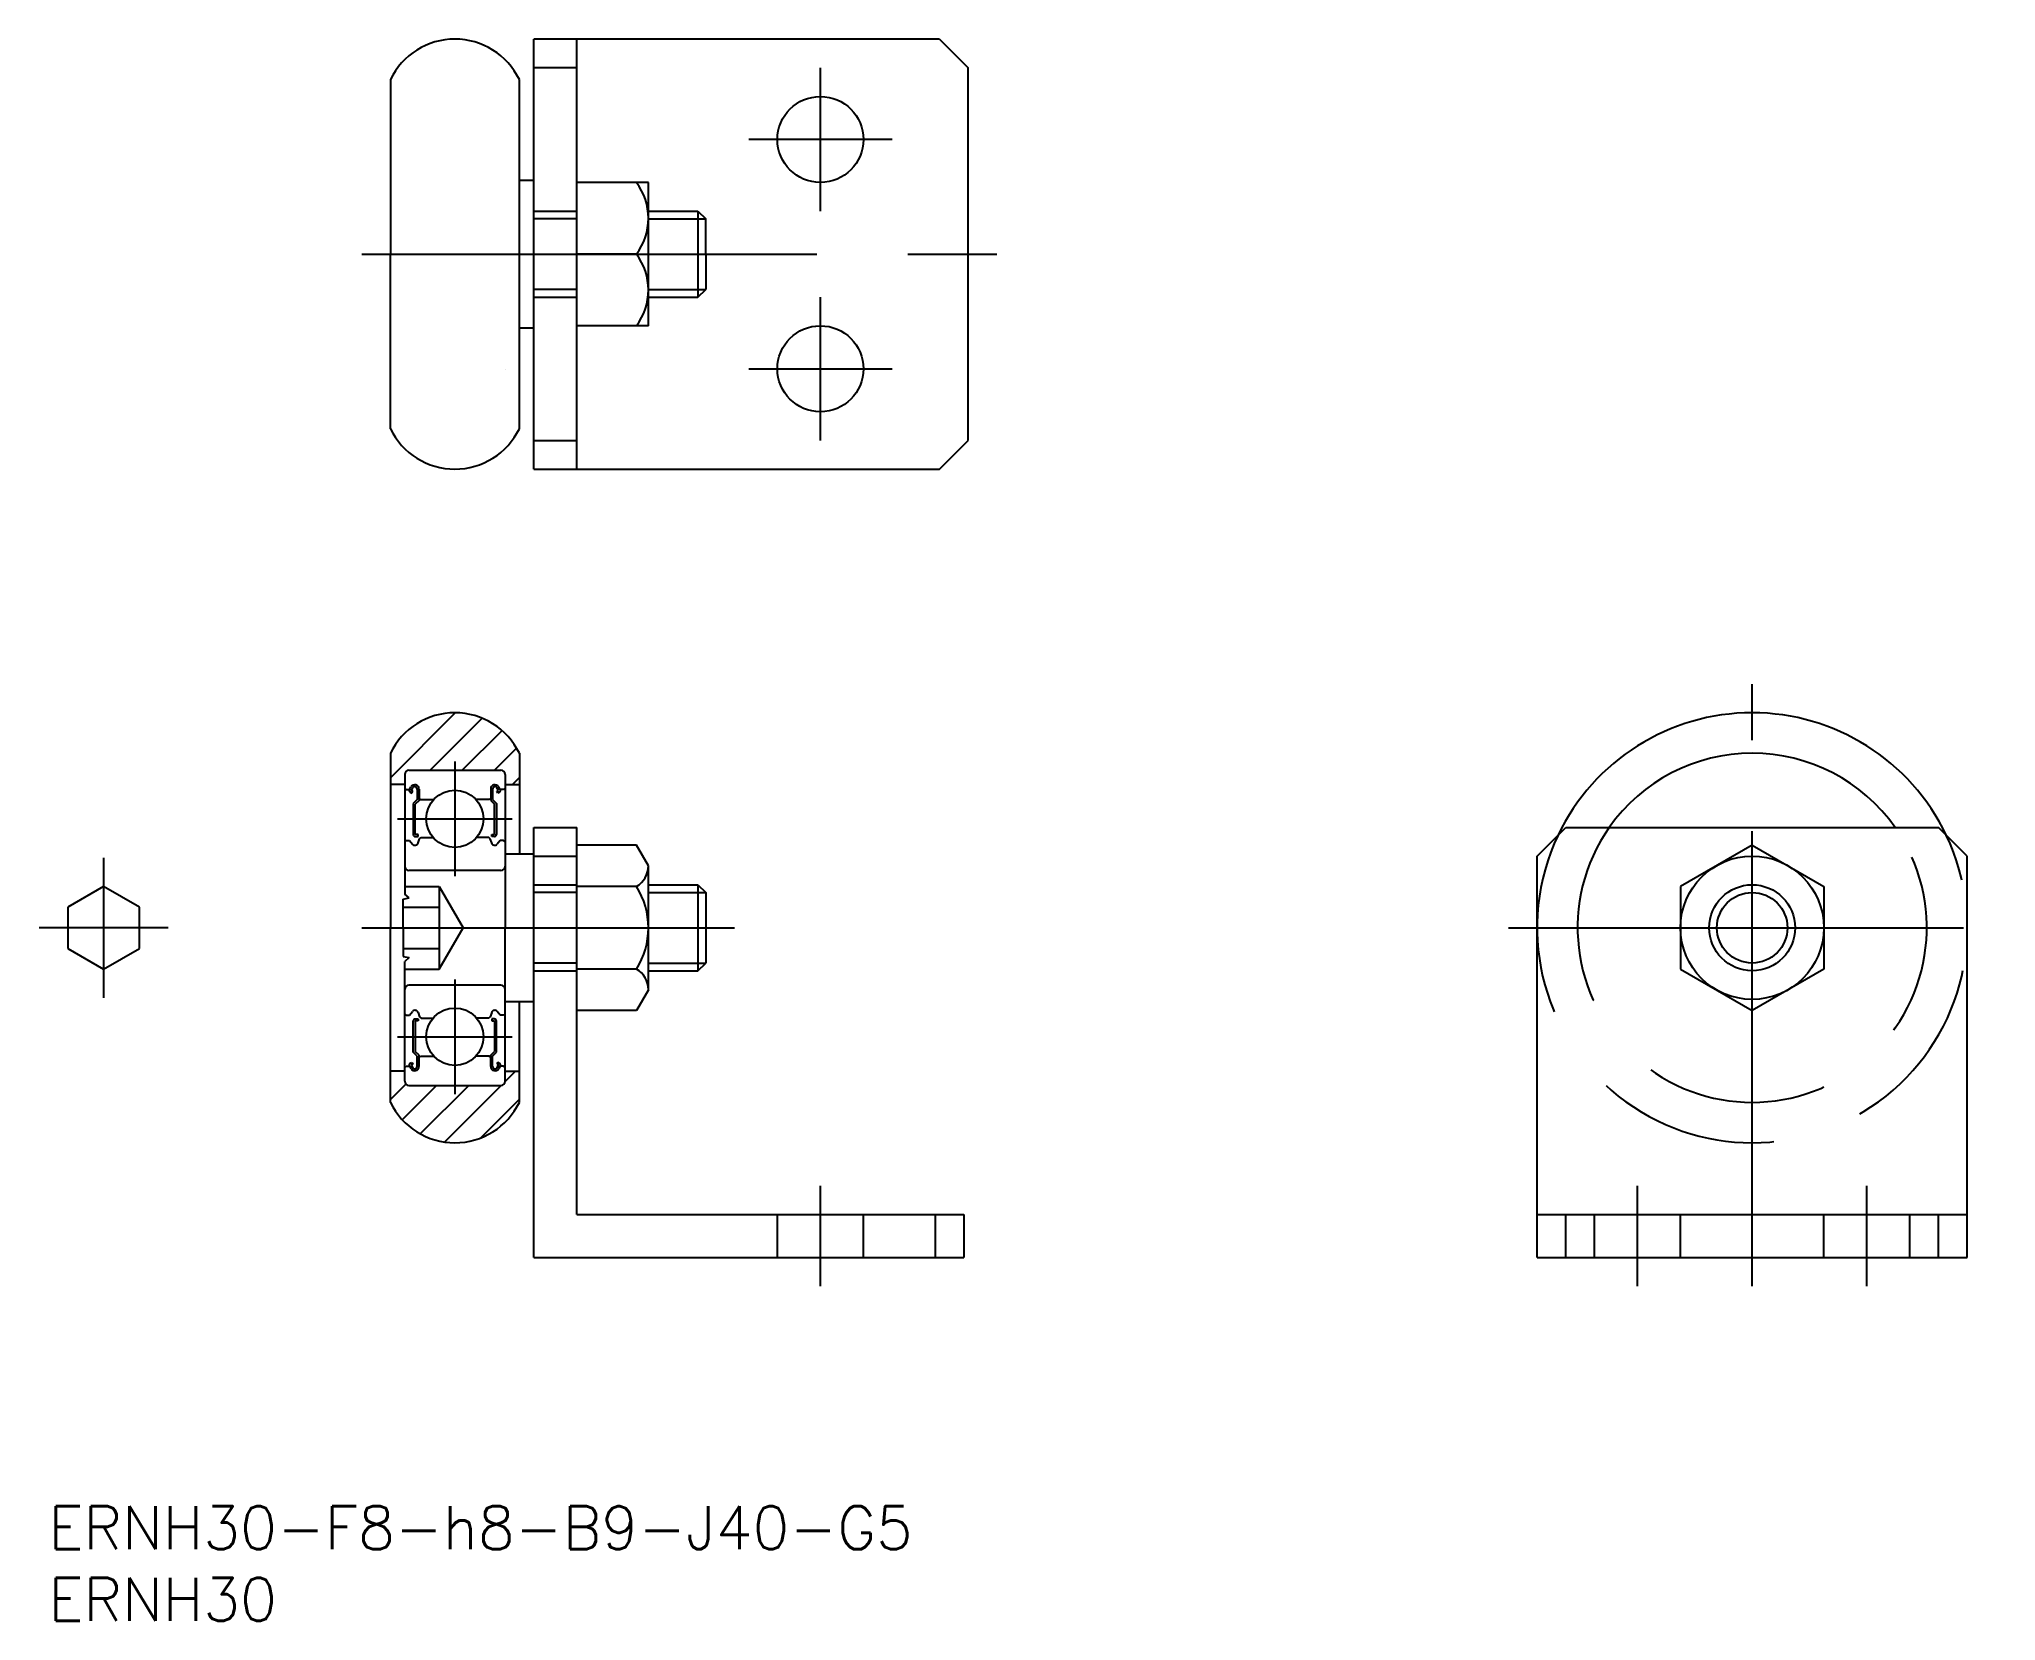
# Model space of a CAD drawing. Extents: x -24 to 112, y -48 to 62.
import ezdxf

# ---------------------------------------------------------------- set-up
doc = ezdxf.new("R2010")
doc.units = 0
doc.linetypes.add('CENTER', pattern=[50.8, 31.75, -6.35, 6.35, -6.35])
doc.linetypes.add('DASHED', pattern=[19.05, 12.7, -6.35])
doc.layers.get('0').update_dxf_attribs({"linetype": 'CONTINUOUS'})
doc.layers.add('CENTER', color=1, linetype='CONTINUOUS')
doc.styles.get("Standard").update_dxf_attribs({"font": 'txt.shx', "height": 3, "bigfont": 'bigfont.shx'})

msp = doc.modelspace()

# ---------------------------------------------------------------- linework, layer by layer
at = {"color": 7, "linetype": 'CONTINUOUS'}
for p, q in [((38.3, 62), (10, 62)), ((10, 32), (10, 62)), ((13, 32), (13, 62)), ((38.3, 62), (40.3, 60)), ((0, 59.18), (0, 47)), ((9, 34.82), (9, 59.18)), ((13, 60), (10, 60)), ((40.3, 34), (40.3, 60)), ((9, 52.15), (10, 52.15)), ((13, 42), (13, 52)), ((18, 52), (13, 52)), ((18, 42), (18, 52)), ((18, 50), (21.46, 50)), ((21.46, 50), (21.46, 44)), ((21.46, 50), (22, 49.46)), ((22, 47), (22, 49.46)), ((0, 34.82), (0, 47)), ((17.17, 47), (13, 47)), ((22, 47), (22, 44.54)), ((18, 44), (21.4, 44)), ((18, 44), (21.46, 44)), ((21.46, 44), (22, 44.54)), ((9, 41.85), (10, 41.85)), ((18, 42), (13, 42)), ((8, 38.97), (8, 38.98)), ((10, 34), (13, 34)), ((38.3, 32), (40.3, 34)), ((10, 32), (10.3, 32)), ((10.3, 32), (38.3, 32)), ((0, 12.18), (0, 0)), ((1.3, 11), (7.7, 11)), ((9, 12.18), (9, 5.15)), ((1, 10), (0, 10)), ((1, 10.7), (1, 2.35)), ((1, 9.75), (1.1, 9.65)), ((1.1, 9.65), (1.33, 9.65)), ((1.33, 9.65), (1.44, 9.83)), ((1.45, 9.58), (1.56, 9.77)), ((1.56, 9.52), (1.45, 9.58)), ((1.87, 9.68), (1.87, 8.95)), ((2, 9.68), (2, 8.89)), ((7, 9.68), (7, 8.89)), ((7.13, 9.68), (7.13, 8.95)), ((7.55, 9.58), (7.44, 9.77)), ((7.44, 9.52), (7.55, 9.58)), ((7.67, 9.65), (7.56, 9.83)), ((7.9, 9.65), (7.67, 9.65)), ((8, 9.75), (7.9, 9.65)), ((8, 10.7), (8, 0)), ((8, 10), (9, 10)), ((1.38, 9.47), (1.5, 9.4)), ((1.5, 9.4), (1.56, 9.52)), ((1.87, 8.95), (1.6, 8.68)), ((1.6, 8.68), (1.6, 6.5)), ((2, 8.89), (1.73, 8.63)), ((1.73, 6.5), (1.73, 8.63)), ((2, 9.05), (2.1, 8.95)), ((2.1, 8.95), (3.02, 8.95)), ((6.9, 8.95), (5.98, 8.95)), ((7, 9.05), (6.9, 8.95)), ((7, 8.89), (7.27, 8.63)), ((7.13, 8.95), (7.4, 8.68)), ((7.27, 6.5), (7.27, 8.63)), ((7.4, 8.68), (7.4, 6.5)), ((7.5, 9.4), (7.44, 9.52)), ((7.62, 9.47), (7.5, 9.4)), ((10, -23), (10, 7)), ((10, 7), (13, 7)), ((13, -20), (13, 7)), ((80, 5), (82, 7)), ((82, 7), (108, 7)), ((110, 5), (108, 7)), ((1, 6), (1.1, 6.1)), ((1.1, 6.1), (1.33, 6.1)), ((1.33, 6.1), (1.55, 5.84)), ((1.93, 6.5), (1.73, 6.5)), ((1.73, 6.36), (1.93, 6.36)), ((1.93, 6.36), (1.93, 6.5)), ((1.93, 5.92), (2.04, 6.21)), ((2.04, 6.21), (2.14, 6.3)), ((2.14, 6.3), (2.98, 6.3)), ((6.86, 6.3), (6.02, 6.3)), ((6.96, 6.21), (6.86, 6.3)), ((7.07, 5.92), (6.96, 6.21)), ((7.07, 6.5), (7.27, 6.5)), ((7.07, 6.36), (7.07, 6.5)), ((7.27, 6.36), (7.07, 6.36)), ((7.67, 6.1), (7.45, 5.84)), ((7.9, 6.1), (7.67, 6.1)), ((8, 6), (7.9, 6.1)), ((17.17, 5.77), (13, 5.77)), ((18, 4.33), (17.17, 5.77)), ((95, 5.77), (90, 2.89)), ((95, 5.77), (100, 2.89)), ((8, 5.15), (10, 5.15)), ((10, 5), (13, 5)), ((18, -4.33), (18, 4.33)), ((80, -23), (80, 5)), ((110, -23), (110, 5)), ((-20, 2.89), (-22.5, 1.44)), ((-17.5, 1.44), (-20, 2.89)), ((7.7, 4), (1.3, 4)), ((17.17, 2.89), (13, 2.89)), ((18, 3), (21.46, 3)), ((21.46, 3), (21.46, -3)), ((21.46, 3), (22, 2.46)), ((90, 2.89), (90, -2.89)), ((100, 2.89), (100, -2.89)), ((-22.5, 1.44), (-22.5, -1.44)), ((-17.5, -1.44), (-17.5, 1.44)), ((0.9, 2), (1.31, 2.08)), ((0.9, 0), (0.9, 2)), ((1.31, 2.08), (1, 2.35)), ((22, 2.46), (22, -2.46)), ((0, -12.18), (0, 0)), ((0.9, 0), (0.9, -2)), ((8, -10.7), (8, 0)), ((-22.5, -1.44), (-20, -2.89)), ((-20, -2.89), (-17.5, -1.44)), ((0.9, -2), (1.31, -2.08)), ((1.31, -2.08), (1, -2.35)), ((1, -10.7), (1, -2.35)), ((21.46, -3), (22, -2.46)), ((7.7, -4), (1.3, -4)), ((17.17, -2.89), (13, -2.89)), ((18, -3), (21.46, -3)), ((18, -3), (21.4, -3)), ((90, -2.89), (95, -5.77)), ((100, -2.89), (95, -5.77)), ((8, -5.15), (10, -5.15)), ((8, -5.35), (8, -5.35)), ((9, -12.18), (9, -5.15)), ((18, -4.33), (17.17, -5.77)), ((1, -6), (1.1, -6.1)), ((1.1, -6.1), (1.33, -6.1)), ((1.33, -6.1), (1.55, -5.84)), ((1.6, -8.68), (1.6, -6.5)), ((1.73, -6.36), (1.93, -6.36)), ((1.73, -6.5), (1.73, -8.63)), ((1.93, -6.5), (1.73, -6.5)), ((1.93, -5.92), (2.04, -6.21)), ((1.93, -6.36), (1.93, -6.5)), ((2.04, -6.21), (2.14, -6.3)), ((2.14, -6.3), (2.98, -6.3)), ((6.86, -6.3), (6.02, -6.3)), ((6.96, -6.21), (6.86, -6.3)), ((7.07, -5.92), (6.96, -6.21)), ((7.27, -6.36), (7.07, -6.36)), ((7.07, -6.36), (7.07, -6.5)), ((7.07, -6.5), (7.27, -6.5)), ((7.27, -6.5), (7.27, -8.63)), ((7.4, -8.68), (7.4, -6.5)), ((7.67, -6.1), (7.45, -5.84)), ((7.9, -6.1), (7.67, -6.1)), ((8, -6), (7.9, -6.1)), ((17.17, -5.77), (13, -5.77)), ((8, -8.03), (8, -8.02)), ((1.38, -9.47), (1.5, -9.4)), ((1.56, -9.52), (1.45, -9.58)), ((1.5, -9.4), (1.56, -9.52)), ((1.87, -8.95), (1.6, -8.68)), ((2, -8.89), (1.73, -8.63)), ((1.87, -9.68), (1.87, -8.95)), ((2, -9.68), (2, -8.89)), ((2, -9.05), (2.1, -8.95)), ((2.1, -8.95), (3.02, -8.95)), ((6.9, -8.95), (5.98, -8.95)), ((7, -9.05), (6.9, -8.95)), ((7, -8.89), (7.27, -8.63)), ((7, -9.68), (7, -8.89)), ((7.13, -8.95), (7.4, -8.68)), ((7.13, -9.68), (7.13, -8.95)), ((7.5, -9.4), (7.44, -9.52)), ((7.44, -9.52), (7.55, -9.58)), ((7.62, -9.47), (7.5, -9.4)), ((1, -10), (0, -10)), ((1, -9.75), (1.1, -9.65)), ((1.1, -9.65), (1.33, -9.65)), ((1.33, -9.65), (1.44, -9.83)), ((1.45, -9.58), (1.56, -9.77)), ((7.55, -9.58), (7.44, -9.77)), ((7.67, -9.65), (7.56, -9.83)), ((7.9, -9.65), (7.67, -9.65)), ((8, -9.75), (7.9, -9.65)), ((8, -10.72), (8.72, -10)), ((8, -10), (9, -10)), ((1.3, -11), (7.7, -11)), ((13, -20), (40, -20)), ((38, -20), (38, -23)), ((40, -20), (40, -23)), ((80, -20), (110, -20)), ((82, -23), (82, -20)), ((108, -23), (108, -20)), ((10, -23), (40, -23)), ((80, -23), (110, -23))]:
    msp.add_line(p, q, dxfattribs=at)
at = {"color": 3, "linetype": 'DASHED'}
for p, q in [((10, 50), (13, 50)), ((13, 49.46), (10, 49.46)), ((13, 44.54), (10, 44.54)), ((10, 44), (13, 44)), ((1, 2.89), (3.4, 2.89)), ((3.4, 2.89), (3.4, -2.89)), ((3.4, 2.89), (5.07, 0)), ((10, 3), (13, 3)), ((0.9, 1.44), (3.4, 1.44)), ((13, 2.46), (10, 2.46)), ((3.4, -2.89), (5.07, 0)), ((0.9, -1.44), (3.4, -1.44)), ((13, -2.46), (10, -2.46)), ((1, -2.89), (3.4, -2.89)), ((10, -3), (13, -3)), ((27, -23), (27, -20)), ((33, -23), (33, -20)), ((84, -23), (84, -20)), ((90, -23), (90, -20)), ((100, -23), (100, -20)), ((106, -23), (106, -20))]:
    msp.add_line(p, q, dxfattribs=at)
at = {"color": 3, "linetype": 'CONTINUOUS'}
for p, q in [((18, 49.46), (22, 49.46)), ((18, 44.54), (22, 44.54)), ((0, 10.47), (4.53, 15)), ((2.78, 11), (6.4, 14.62)), ((5.02, 11), (7.79, 13.77)), ((7.27, 11), (8.81, 12.54)), ((8.51, 10), (9, 10.49)), ((18, 2.46), (22, 2.46)), ((18, -2.46), (22, -2.46)), ((0, -11.98), (1.08, -10.9)), ((0.83, -13.4), (3.23, -11)), ((2.09, -14.38), (5.47, -11)), ((3.77, -14.95), (7.72, -11)), ((6.3, -14.67), (9, -11.96))]:
    msp.add_line(p, q, dxfattribs=at)
at = {"color": 7, "linetype": 'CONTINUOUS'}
for centre, radius in [((30, 55), 3), ((30, 39), 3), ((4.5, 7.6), 2), ((95, 0), 5), ((95, 0), 3), ((95, 0), 2.46), ((4.5, -7.6), 2)]:
    msp.add_circle(centre, radius, dxfattribs=at)
for centre, radius, start, end in [((4.5, 57), 5, 25.8419, 154.1581), ((13.83, 49.5), 4.17, 323.1301, 36.8699), ((13.83, 44.5), 4.17, 323.1301, 36.8699), ((4.5, 37), 5, 205.8419, 334.1581), ((4.5, 10), 5, 25.8419, 154.1581), ((95, 0), 15, 25.5288, 154.4712), ((1.3, 10.7), 0.3, 90, 180), ((7.7, 10.7), 0.3, 0, 90), ((95, 0), 12.18, 35.0813, 144.9187), ((1.45, 9.58), 0.133, 149.9969, 240.0013), ((1.7, 9.68), 0.299, 0, 150.0002), ((1.7, 9.68), 0.166, 0, 150.0044), ((7.3, 9.68), 0.299, 29.9998, 180), ((7.3, 9.68), 0.166, 29.9956, 180), ((7.55, 9.58), 0.133, 299.9987, 30.0031), ((1.72, 5.98), 0.224, 220.001, 343.1517), ((1.73, 6.5), 0.133, 180, 270), ((7.28, 5.98), 0.224, 196.8483, 319.999), ((7.27, 6.5), 0.133, 270, 360), ((1.3, 4.3), 0.3, 180, 270), ((7.7, 4.3), 0.3, 270, 0), ((16.33, 4.33), 1.67, 300, 360), ((12.58, 0), 5.42, 327.7958, 32.2042), ((1.3, -4.3), 0.3, 90, 180), ((7.7, -4.3), 0.3, 0, 90), ((16.33, -4.33), 1.67, 0, 60), ((1.72, -5.98), 0.224, 16.8483, 139.999), ((1.73, -6.5), 0.133, 90, 180), ((7.28, -5.98), 0.224, 40.001, 163.1517), ((7.27, -6.5), 0.133, 0, 90), ((1.45, -9.58), 0.133, 119.9987, 210.0031), ((7.55, -9.58), 0.133, 329.9969, 60.0013), ((1.3, -10.7), 0.3, 180, 270), ((1.7, -9.68), 0.299, 209.9998, 0), ((1.7, -9.68), 0.166, 209.9956, 0), ((7.3, -9.68), 0.299, 180, 330.0002), ((7.3, -9.68), 0.166, 180, 330.0044), ((7.7, -10.7), 0.3, 270, 0), ((4.5, -10), 5, 205.8419, 334.1581)]:
    msp.add_arc(centre, radius, start, end, dxfattribs=at)
at = {"color": 3, "linetype": 'DASHED'}
for radius, start, end in [(12.18, 144.9187, 35.0813), (15, 154.4712, 25.5288)]:
    msp.add_arc((95, 0), radius, start, end, dxfattribs=at)
at = {"layer": 'CENTER', "color": 1, "linetype": 'CENTER'}
for p, q in [((30, 50), (30, 60)), ((35, 55), (25, 55)), ((-2, 47), (42.3, 47)), ((30, 34), (30, 44)), ((25, 39), (35, 39)), ((95, -25), (95, 17)), ((4.5, 11.6), (4.5, 3.6)), ((0.5, 7.6), (8.5, 7.6)), ((-20, 4.89), (-20, -4.89)), ((-15.5, 0), (-24.5, 0)), ((-2, 0), (24, 0)), ((78, 0), (112, 0)), ((4.5, -3.6), (4.5, -11.6)), ((0.5, -7.6), (8.5, -7.6)), ((30, -25), (30, -18)), ((87, -25), (87, -18)), ((103, -25), (103, -18))]:
    msp.add_line(p, q, dxfattribs=at)

# ---------------------------------------------------------------- texts
at = {"color": 7, "linetype": 'CONTINUOUS'}
for s, p in [('ERNH30-F8-h8-B9-J40-G5', (-23.85, -43.36)), ('ERNH30', (-23.85, -48.36))]:
    msp.add_text(s, height=3, dxfattribs=at).set_placement(p)

doc.saveas('drawing.dxf')
